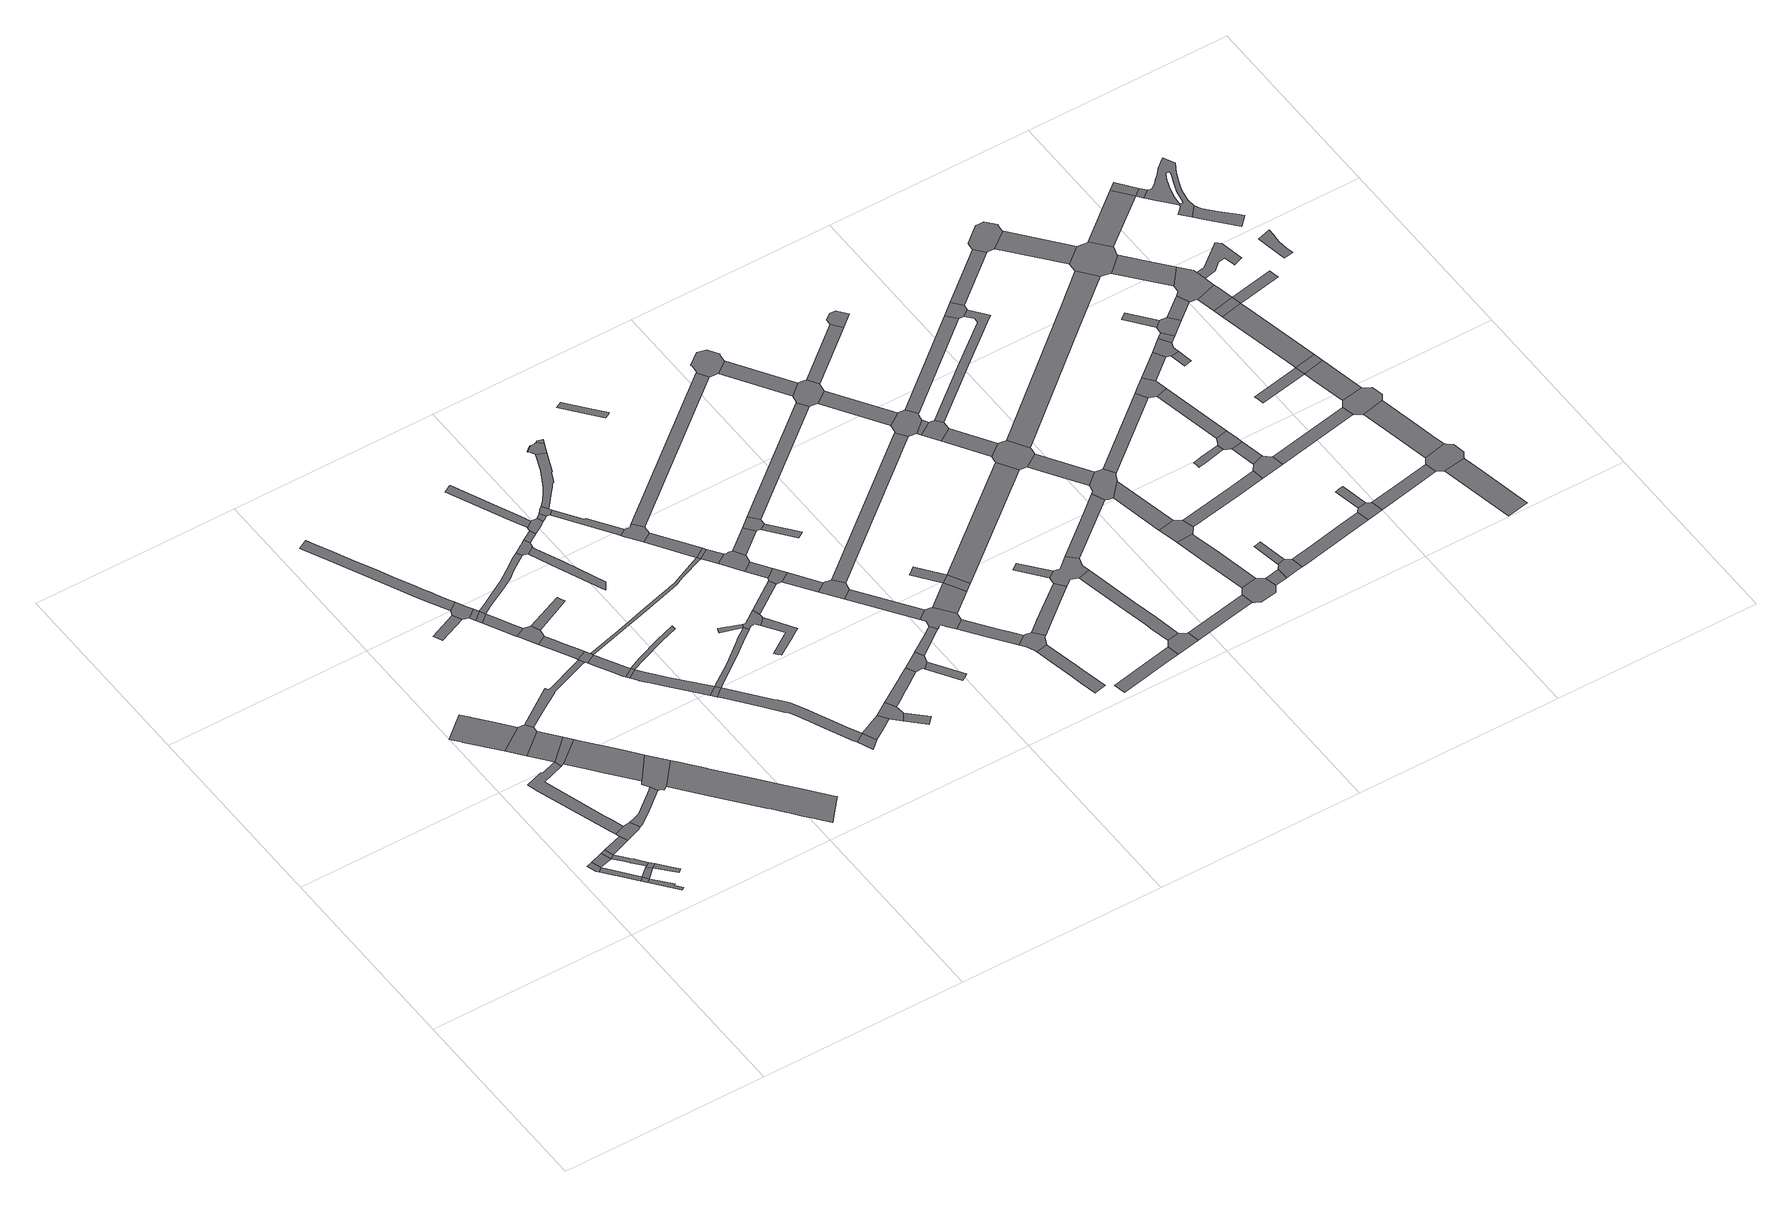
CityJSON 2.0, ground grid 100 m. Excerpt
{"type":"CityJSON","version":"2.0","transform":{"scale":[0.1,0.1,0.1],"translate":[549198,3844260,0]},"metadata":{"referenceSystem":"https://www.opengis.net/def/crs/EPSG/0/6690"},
"CityObjects":{
"road1":{"type":"Road","geometry":[{"type":"MultiSurface","lod":"1","boundaries":[[[0,1,2,3,4]]]}]},
"road2":{"type":"Road","attributes":{"RoadStructureAttribute.sectionType":"1"},"geometry":[{"type":"MultiSurface","lod":"1","boundaries":[[[5,4,3,6,7,8,9]]]}]},
"road3":{"type":"Road","attributes":{"RoadStructureAttribute.sectionType":"1"},"geometry":[{"type":"MultiSurface","lod":"1","boundaries":[[[10,0,4,11]]]}]},
"road4":{"type":"Road","geometry":[{"type":"MultiSurface","lod":"1","boundaries":[[[9,8,12,13]]]}]},
"road5":{"type":"Road","geometry":[{"type":"MultiSurface","lod":"1","boundaries":[[[14,10,11,15]]]}]},
"road6":{"type":"Road","geometry":[{"type":"MultiSurface","lod":"1","boundaries":[[[16,17,18,19,13,12]]]}]},
"road7":{"type":"Road","attributes":{"RoadStructureAttribute.sectionType":"1"},"geometry":[{"type":"MultiSurface","lod":"1","boundaries":[[[20,9,13,21]]]}]},
"road8":{"type":"Road","attributes":{"RoadStructureAttribute.sectionType":"1"},"geometry":[{"type":"MultiSurface","lod":"1","boundaries":[[[22,23,24,25,15,11,26,27,28,29,30,31]]]}]},
"road9":{"type":"Road","attributes":{"RoadStructureAttribute.sectionType":"1"},"geometry":[{"type":"MultiSurface","lod":"1","boundaries":[[[32,33,14,15,34,35]]]}]},
"road10":{"type":"Road","geometry":[{"type":"MultiSurface","lod":"1","boundaries":[[[31,30,20,21,36]]]}]},
"road11":{"type":"Road","geometry":[{"type":"MultiSurface","lod":"1","boundaries":[[[37,38,39,40,41,36,21]]]}]},
"road12":{"type":"Road","attributes":{"RoadStructureAttribute.sectionType":"1"},"geometry":[{"type":"MultiSurface","lod":"1","boundaries":[[[42,43,44,45,46,47,48,49,50,51,52,53,54,55]]]}]},
"road13":{"type":"Road","geometry":[{"type":"MultiSurface","lod":"1","boundaries":[[[56,50,49,32,35,57,58]]]}]},
"road14":{"type":"Road","attributes":{"RoadStructureAttribute.sectionType":"1"},"geometry":[{"type":"MultiSurface","lod":"1","boundaries":[[[59,60,61,62,63,64,65,66,67,68]]]}]},
"road15":{"type":"Road","geometry":[{"type":"MultiSurface","lod":"1","boundaries":[[[69,68,67,70,71,72,73]]]}]},
"road16":{"type":"Road","attributes":{"RoadStructureAttribute.sectionType":"1"},"geometry":[{"type":"MultiSurface","lod":"1","boundaries":[[[74,75,76,77,56,58,78,79,80]]]}]},
"road17":{"type":"Road","attributes":{"RoadStructureAttribute.sectionType":"1"},"geometry":[{"type":"MultiSurface","lod":"1","boundaries":[[[81,71,70,82,42,83]]]}]},
"road18":{"type":"Road","geometry":[{"type":"MultiSurface","lod":"1","boundaries":[[[83,42,55,84,85]]]}]},
"road19":{"type":"Road","attributes":{"RoadStructureAttribute.sectionType":"1"},"geometry":[{"type":"MultiSurface","lod":"1","boundaries":[[[86,87,88,89,85,84,90,91,92,93]]]}]},
"road20":{"type":"Road","geometry":[{"type":"MultiSurface","lod":"1","boundaries":[[[93,92,94,74,80,95,96,97,98]]]}]},
"road21":{"type":"Road","attributes":{"RoadStructureAttribute.sectionType":"1"},"geometry":[{"type":"MultiSurface","lod":"1","boundaries":[[[99,100,101,102,103,104,73,72,105,106,107,108,109,110,111,112,113]]]}]},
"road22":{"type":"Road","geometry":[{"type":"MultiSurface","lod":"1","boundaries":[[[114,115,116,117,118]]]}]},
"road23":{"type":"Road","attributes":{"RoadStructureAttribute.sectionType":"1"},"geometry":[{"type":"MultiSurface","lod":"1","boundaries":[[[119,120,121,122,123,124,125,126,127,128,129,130,131,132,133,134,135,136,137,138,139,140]]]}]},
"road24":{"type":"Road","attributes":{"RoadStructureAttribute.sectionType":"1"},"geometry":[{"type":"MultiSurface","lod":"1","boundaries":[[[141,142,143,144,145,146,147,148,149,150,151,152,153,98,97,154,155,156,157,158,159,160,161,162,163,164,165]]]}]},
"road25":{"type":"Road","geometry":[{"type":"MultiSurface","lod":"1","boundaries":[[[166,140,139,114,118,167,168]]]}]},
"road26":{"type":"Road","attributes":{"RoadStructureAttribute.sectionType":"1"},"geometry":[{"type":"MultiSurface","lod":"1","boundaries":[[[169,168,167,170,171]]]}]},
"road27":{"type":"Road","geometry":[{"type":"MultiSurface","lod":"1","boundaries":[[[171,170,172,173]]]}]},
"road28":{"type":"Road","attributes":{"RoadStructureAttribute.sectionType":"1"},"geometry":[{"type":"MultiSurface","lod":"1","boundaries":[[[174,175,173,172,176,177]]]}]},
"road29":{"type":"Road","geometry":[{"type":"MultiSurface","lod":"1","boundaries":[[[177,176,178,179,180,181,182]]]}]},
"road30":{"type":"Road","attributes":{"RoadStructureAttribute.sectionType":"1"},"geometry":[{"type":"MultiSurface","lod":"1","boundaries":[[[183,184,185,180,179,186,187,188,189]]]}]},
"road31":{"type":"Road","geometry":[{"type":"MultiSurface","lod":"1","boundaries":[[[190,189,188,99,113,191,192,193,194]]]}]},
"road32":{"type":"Road","attributes":{"RoadStructureAttribute.sectionType":"1"},"geometry":[{"type":"MultiSurface","lod":"1","boundaries":[[[195,196,197,198,199,200,201,193,192,202,203,204,205,206]]]}]},
"road33":{"type":"Road","geometry":[{"type":"MultiSurface","lod":"1","boundaries":[[[206,205,207,208]]]}]},
"road34":{"type":"Road","geometry":[{"type":"MultiSurface","lod":"1","boundaries":[[[209,210,211,182,181]]]}]},
"road35":{"type":"Road","attributes":{"RoadStructureAttribute.sectionType":"1"},"geometry":[{"type":"MultiSurface","lod":"1","boundaries":[[[212,213,214,215,216,217,218,219,171,173,220,221,222,223,224,225]]]}]},
"road36":{"type":"Road","attributes":{"RoadStructureAttribute.sectionType":"1"},"geometry":[{"type":"MultiSurface","lod":"1","boundaries":[[[226,227,228,229,230,208,207,231,232,233,234,235,236,237,238]]]}]},
"road37":{"type":"Road","geometry":[{"type":"MultiSurface","lod":"1","boundaries":[[[238,237,239,240]]]}]},
"road38":{"type":"Road","attributes":{"RoadStructureAttribute.sectionType":"1"},"geometry":[{"type":"MultiSurface","lod":"1","boundaries":[[[241,242,243,244,245,246,247,248,206,208]]]}]},
"road39":{"type":"Road","attributes":{"RoadStructureAttribute.sectionType":"1"},"geometry":[{"type":"MultiSurface","lod":"1","boundaries":[[[249,250,251,252,253,254,255,256,257,258,259,240,239,260,261,262,263,264,265,266,267,268,269,270,271]]]}]},
"road40":{"type":"Road","geometry":[{"type":"MultiSurface","lod":"1","boundaries":[[[272,273,274,275,276,212,225,277,278,279,280,281,282]]]}]},
"road41":{"type":"Road","attributes":{"RoadStructureAttribute.sectionType":"1"},"geometry":[{"type":"MultiSurface","lod":"1","boundaries":[[[283,284,285,286,287,288,289,279,278]]]}]},
"road42":{"type":"Road","geometry":[{"type":"MultiSurface","lod":"1","boundaries":[[[271,270,290,291]]]}]},
"road43":{"type":"Road","attributes":{"RoadStructureAttribute.sectionType":"1"},"geometry":[{"type":"MultiSurface","lod":"1","boundaries":[[[292,293,294,295,238,240,296,297,298]]]}]},
"road44":{"type":"Road","attributes":{"RoadStructureAttribute.sectionType":"1"},"geometry":[{"type":"MultiSurface","lod":"1","boundaries":[[[299,300,301,302,303,194,193,304,305,306,307,308]]]}]},
"road45":{"type":"Road","attributes":{"RoadStructureAttribute.sectionType":"1"},"geometry":[{"type":"MultiSurface","lod":"1","boundaries":[[[309,310,272,282,311]]]}]},
"road46":{"type":"Road","attributes":{"RoadStructureAttribute.sectionType":"1"},"geometry":[{"type":"MultiSurface","lod":"1","boundaries":[[[312,313,314,315,316,317,318,319,320,321,322]]]}]},
"road47":{"type":"Road","geometry":[{"type":"MultiSurface","lod":"1","boundaries":[[[323,322,321,324,325,309,311,326,327,328]]]}]},
"road48":{"type":"Road","attributes":{"RoadStructureAttribute.sectionType":"1"},"geometry":[{"type":"MultiSurface","lod":"1","boundaries":[[[329,271,291,330,331,332,333]]]}]},
"road49":{"type":"Road","attributes":{"RoadStructureAttribute.sectionType":"1"},"geometry":[{"type":"MultiSurface","lod":"1","boundaries":[[[334,328,327,335]]]}]},
"road50":{"type":"Road","geometry":[{"type":"MultiSurface","lod":"1","boundaries":[[[336,337,338,292,339]]]}]},
"road51":{"type":"Road","geometry":[{"type":"MultiSurface","lod":"1","boundaries":[[[340,341,334,335,342,343,344,345,346]]]}]},
"road52":{"type":"Road","geometry":[{"type":"MultiSurface","lod":"1","boundaries":[[[347,329,333,348,349,350,351]]]}]},
"road53":{"type":"Road","geometry":[{"type":"MultiSurface","lod":"1","boundaries":[[[352,353,354,355,356,339,292,298,357,358,359,360,361,362]]]}]},
"road54":{"type":"Road","geometry":[{"type":"MultiSurface","lod":"1","boundaries":[[[363,364,365,349,348]]]}]},
"road55":{"type":"Road","attributes":{"RoadStructureAttribute.sectionType":"1"},"geometry":[{"type":"MultiSurface","lod":"1","boundaries":[[[366,367,368,345,344,369,370,371]]]}]},
"road56":{"type":"Road","attributes":{"RoadStructureAttribute.sectionType":"1"},"geometry":[{"type":"MultiSurface","lod":"1","boundaries":[[[372,373,374,375,376,377,378,379,380,381,361,360]]]}]},
"road57":{"type":"Road","attributes":{"RoadStructureAttribute.sectionType":"1"},"geometry":[{"type":"MultiSurface","lod":"1","boundaries":[[[382,383,384,385,386,387,388,340,346,389,390,391,392,393,394,395,396]]]}]},
"road58":{"type":"Road","geometry":[{"type":"MultiSurface","lod":"1","boundaries":[[[397,398,399,371,370,400,401,402,403,404,405,406]]]}]},
"road59":{"type":"Road","attributes":{"RoadStructureAttribute.sectionType":"1"},"geometry":[{"type":"MultiSurface","lod":"1","boundaries":[[[407,408,409,347,351,410,411,412,413,414]]]}]},
"road60":{"type":"Road","attributes":{"RoadStructureAttribute.sectionType":"1"},"geometry":[{"type":"MultiSurface","lod":"1","boundaries":[[[403,402,415,416,299,417]]]}]},
"road61":{"type":"Road","attributes":{"RoadStructureAttribute.sectionType":"1"},"geometry":[{"type":"MultiSurface","lod":"1","boundaries":[[[418,352,362,419,420,421]]]}]},
"road62":{"type":"Road","geometry":[{"type":"MultiSurface","lod":"1","boundaries":[[[422,423,424]]]}]},
"road63":{"type":"Road","geometry":[{"type":"MultiSurface","lod":"1","boundaries":[[[417,299,308,425,426]]]}]},
"road64":{"type":"Road","attributes":{"RoadStructureAttribute.sectionType":"1"},"geometry":[{"type":"MultiSurface","lod":"1","boundaries":[[[426,425,427,428,429]]]}]},
"road65":{"type":"Road","attributes":{"RoadStructureAttribute.sectionType":"1"},"geometry":[{"type":"MultiSurface","lod":"1","boundaries":[[[430,422,431]]]}]},
"road66":{"type":"Road","geometry":[{"type":"MultiSurface","lod":"1","boundaries":[[[432,433,434,435,436,437,431,422,424,438,382,396,439,440]]]}]},
"road67":{"type":"Road","geometry":[{"type":"MultiSurface","lod":"1","boundaries":[[[441,442,429,428,443,444,445,446,447,448]]]}]},
"road68":{"type":"Road","attributes":{"RoadStructureAttribute.sectionType":"1"},"geometry":[{"type":"MultiSurface","lod":"1","boundaries":[[[449,432,440,450]]]}]},
"road69":{"type":"Road","attributes":{"RoadStructureAttribute.sectionType":"1"},"geometry":[{"type":"MultiSurface","lod":"1","boundaries":[[[444,443,451,452]]]}]},
"road70":{"type":"Road","geometry":[{"type":"MultiSurface","lod":"1","boundaries":[[[453,454,407,414,455,456,457,458]]]}]},
"road71":{"type":"Road","geometry":[{"type":"MultiSurface","lod":"1","boundaries":[[[452,451,459,460,418,421,461,462,463]]]}]},
"road72":{"type":"Road","geometry":[{"type":"MultiSurface","lod":"1","boundaries":[[[464,465,466,457,456]]]}]},
"road73":{"type":"Road","attributes":{"RoadStructureAttribute.sectionType":"1"},"geometry":[{"type":"MultiSurface","lod":"1","boundaries":[[[463,462,467,468]]]}]},
"road74":{"type":"Road","attributes":{"RoadStructureAttribute.sectionType":"1"},"geometry":[{"type":"MultiSurface","lod":"1","boundaries":[[[469,448,447,470]]]}]},
"road75":{"type":"Road","geometry":[{"type":"MultiSurface","lod":"1","boundaries":[[[471,472,468,467,473,474,475,476,477,478]]]}]},
"road76":{"type":"Road","attributes":{"RoadStructureAttribute.sectionType":"1"},"geometry":[{"type":"MultiSurface","lod":"1","boundaries":[[[479,480,481,482,453,458,483,484,485,486]]]}]},
"road77":{"type":"Road","attributes":{"RoadStructureAttribute.sectionType":"1"},"geometry":[{"type":"MultiSurface","lod":"1","boundaries":[[[474,473,487,488]]]}]},
"road78":{"type":"Road","geometry":[{"type":"MultiSurface","lod":"1","boundaries":[[[489,469,470,490,491,492,493,494,495,496]]]}]},
"road79":{"type":"Road","geometry":[{"type":"MultiSurface","lod":"1","boundaries":[[[497,498,499,500,493,492]]]}]},
"road80":{"type":"Road","geometry":[{"type":"MultiSurface","lod":"1","boundaries":[[[501,502,503,504,505,506,507,508]]]}]},
"road81":{"type":"Road","geometry":[{"type":"MultiSurface","lod":"1","boundaries":[[[509,510,488,487,511,512,513,514,479,486,515,516,517,518,519,520,521,522,523]]]}]},
"road82":{"type":"Road","attributes":{"RoadStructureAttribute.sectionType":"1"},"geometry":[{"type":"MultiSurface","lod":"1","boundaries":[[[524,397,406,525]]]}]},
"road83":{"type":"Road","attributes":{"RoadStructureAttribute.sectionType":"1"},"geometry":[{"type":"MultiSurface","lod":"1","boundaries":[[[526,527,519,518,528,529,530,531]]]}]},
"road84":{"type":"Road","attributes":{"RoadStructureAttribute.sectionType":"1"},"geometry":[{"type":"MultiSurface","lod":"1","boundaries":[[[532,523,522,533]]]}]},
"road85":{"type":"Road","attributes":{"RoadStructureAttribute.sectionType":"1"},"geometry":[{"type":"MultiSurface","lod":"1","boundaries":[[[534,535,536,537,538,539,540,541,542]]]}]},
"road86":{"type":"Road","geometry":[{"type":"MultiSurface","lod":"1","boundaries":[[[543,544,531,530,545,546,537,536,547,548,549]]]}]},
"road87":{"type":"Road","geometry":[{"type":"MultiSurface","lod":"1","boundaries":[[[550,551,532,552]]]}]},
"road88":{"type":"Road","geometry":[{"type":"MultiSurface","lod":"1","boundaries":[[[552,532,533,553]]]}]},
"road89":{"type":"Road","attributes":{"RoadStructureAttribute.sectionType":"1"},"geometry":[{"type":"MultiSurface","lod":"1","boundaries":[[[554,489,496,555]]]}]},
"road90":{"type":"Road","attributes":{"RoadStructureAttribute.sectionType":"1"},"geometry":[{"type":"MultiSurface","lod":"1","boundaries":[[[556,478,477,557]]]}]},
"road91":{"type":"Road","attributes":{"RoadStructureAttribute.sectionType":"1"},"geometry":[{"type":"MultiSurface","lod":"1","boundaries":[[[558,559,560,561,562,563]]]}]},
"road92":{"type":"Road","attributes":{"RoadStructureAttribute.sectionType":"1"},"geometry":[{"type":"MultiSurface","lod":"1","boundaries":[[[564,565,566,549,548,567,568]]]}]},
"road93":{"type":"Road","geometry":[{"type":"MultiSurface","lod":"1","boundaries":[[[569,570,571,572,573]]]}]},
"road94":{"type":"Road","geometry":[{"type":"MultiSurface","lod":"1","boundaries":[[[574,575,576,577,578,524,525,579,580,581,582,583,584,585]]]}]},
"road95":{"type":"Road","geometry":[{"type":"MultiSurface","lod":"1","boundaries":[[[586,587,588,589,558,563,590,591]]]}]},
"road96":{"type":"Road","attributes":{"RoadStructureAttribute.sectionType":"1"},"geometry":[{"type":"MultiSurface","lod":"1","boundaries":[[[592,552,553,593,594]]]}]},
"road97":{"type":"Road","geometry":[{"type":"MultiSurface","lod":"1","boundaries":[[[595,596,597,573,572,564,568,598,599,600,601,602]]]}]},
"road98":{"type":"Road","attributes":{"RoadStructureAttribute.sectionType":"1"},"geometry":[{"type":"MultiSurface","lod":"1","boundaries":[[[603,604,605,600,599,606,607,608,609,589,588]]]}]},
"road99":{"type":"Road","attributes":{"RoadStructureAttribute.sectionType":"1"},"geometry":[{"type":"MultiSurface","lod":"1","boundaries":[[[610,581,580,611,612,613]]]}]},
"road100":{"type":"Road","geometry":[{"type":"MultiSurface","lod":"1","boundaries":[[[614,613,612,615,554,555,616,617,618,619,620,621,622]]]}]},
"road101":{"type":"Road","attributes":{"RoadStructureAttribute.sectionType":"1"},"geometry":[{"type":"MultiSurface","lod":"1","boundaries":[[[618,617,623,624]]]}]},
"road102":{"type":"Road","attributes":{"RoadStructureAttribute.sectionType":"1"},"geometry":[{"type":"MultiSurface","lod":"1","boundaries":[[[625,591,590,626,627,628]]]}]},
"road103":{"type":"Road","geometry":[{"type":"MultiSurface","lod":"1","boundaries":[[[629,630,624,623,631,632,633,556,557,634,635,636,637,638,639,640]]]}]},
"road104":{"type":"Road","attributes":{"RoadStructureAttribute.sectionType":"1"},"geometry":[{"type":"MultiSurface","lod":"1","boundaries":[[[641,642,595,602,643]]]}]},
"road105":{"type":"Road","attributes":{"RoadStructureAttribute.sectionType":"1"},"geometry":[{"type":"MultiSurface","lod":"1","boundaries":[[[636,635,644,645]]]}]},
"road106":{"type":"Road","geometry":[{"type":"MultiSurface","lod":"1","boundaries":[[[645,644,646,647,648,649]]]}]},
"road107":{"type":"Road","attributes":{"RoadStructureAttribute.sectionType":"1"},"geometry":[{"type":"MultiSurface","lod":"1","boundaries":[[[647,646,650,651]]]}]},
"road108":{"type":"Road","attributes":{"RoadStructureAttribute.sectionType":"1"},"geometry":[{"type":"MultiSurface","lod":"1","boundaries":[[[652,622,621,653]]]}]},
"road109":{"type":"Road","geometry":[{"type":"MultiSurface","lod":"1","boundaries":[[[654,655,651,650,656,657,592,594,658,659,660,661,662,663,664,665]]]}]},
"road110":{"type":"Road","geometry":[{"type":"MultiSurface","lod":"1","boundaries":[[[666,667,668,625,628,669,670,671,672,673]]]}]},
"road111":{"type":"Road","attributes":{"RoadStructureAttribute.sectionType":"1"},"geometry":[{"type":"MultiSurface","lod":"1","boundaries":[[[661,660,674,675,676]]]}]},
"road112":{"type":"Road","attributes":{"RoadStructureAttribute.sectionType":"1"},"geometry":[{"type":"MultiSurface","lod":"1","boundaries":[[[677,678,679,680,681,667,666]]]}]},
"road113":{"type":"Road","geometry":[{"type":"MultiSurface","lod":"1","boundaries":[[[682,683,680,679,684,685,686]]]}]},
"road114":{"type":"Road","attributes":{"RoadStructureAttribute.sectionType":"1"},"geometry":[{"type":"MultiSurface","lod":"1","boundaries":[[[687,688,683,682]]]}]},
"road115":{"type":"Road","geometry":[{"type":"MultiSurface","lod":"1","boundaries":[[[689,676,675,690,691,641,643,692,693,688,687,694,695,696,697]]]}]},
"road116":{"type":"Road","attributes":{"RoadStructureAttribute.sectionType":"1"},"geometry":[{"type":"MultiSurface","lod":"1","boundaries":[[[698,673,672,699]]]}]},
"road117":{"type":"Road","geometry":[{"type":"MultiSurface","lod":"1","boundaries":[[[700,701,652,653,702,703]]]}]},
"road118":{"type":"Road","attributes":{"RoadStructureAttribute.sectionType":"1"},"geometry":[{"type":"MultiSurface","lod":"1","boundaries":[[[704,640,639,705]]]}]},
"road119":{"type":"Road","geometry":[{"type":"MultiSurface","lod":"1","boundaries":[[[706,707,708,709,698,699,710,711,712]]]}]},
"road120":{"type":"Road","geometry":[{"type":"MultiSurface","lod":"1","boundaries":[[[713,714,715,708,707]]]}]},
"road121":{"type":"Road","attributes":{"RoadStructureAttribute.sectionType":"1"},"geometry":[{"type":"MultiSurface","lod":"1","boundaries":[[[716,717,718,719,720,721,722,723,724,725,649,648]]]}]},
"road122":{"type":"Road","attributes":{"RoadStructureAttribute.sectionType":"1"},"geometry":[{"type":"MultiSurface","lod":"1","boundaries":[[[726,727,686,685,728,729]]]}]},
"road123":{"type":"Road","attributes":{"RoadStructureAttribute.sectionType":"1"},"geometry":[{"type":"MultiSurface","lod":"1","boundaries":[[[730,697,696,731,732]]]}]},
"road124":{"type":"Road","attributes":{"RoadStructureAttribute.sectionType":"1"},"geometry":[{"type":"MultiSurface","lod":"1","boundaries":[[[733,734,735,736,712,711,737,738,739]]]}]},
"road125":{"type":"Road","geometry":[{"type":"MultiSurface","lod":"1","boundaries":[[[740,704,705,741,721,720,742]]]}]},
"road126":{"type":"Road","geometry":[{"type":"MultiSurface","lod":"1","boundaries":[[[743,744,745,746,747,748,749,750]]]}]},
"road127":{"type":"Road","attributes":{"RoadStructureAttribute.sectionType":"1"},"geometry":[{"type":"MultiSurface","lod":"1","boundaries":[[[751,752,665,664,753,754]]]}]},
"road128":{"type":"Road","geometry":[{"type":"MultiSurface","lod":"1","boundaries":[[[755,756,757,758,759,760,726,729,761,762]]]}]},
"road129":{"type":"Road","attributes":{"RoadStructureAttribute.sectionType":"1"},"geometry":[{"type":"MultiSurface","lod":"1","boundaries":[[[763,764,758,757]]]}]},
"road130":{"type":"Road","geometry":[{"type":"MultiSurface","lod":"1","boundaries":[[[765,766,767,768,769,770,743,750,771,772,764,763]]]}]},
"road131":{"type":"Road","geometry":[{"type":"MultiSurface","lod":"1","boundaries":[[[773,774,730,732,775,776,777,778,779]]]}]},
"road132":{"type":"Road","attributes":{"RoadStructureAttribute.sectionType":"1"},"geometry":[{"type":"MultiSurface","lod":"1","boundaries":[[[778,777,768,767,766]]]}]},
"road133":{"type":"Road","attributes":{"RoadStructureAttribute.sectionType":"1"},"geometry":[{"type":"MultiSurface","lod":"1","boundaries":[[[780,781,740,742,782]]]}]},
"road134":{"type":"Road","geometry":[{"type":"MultiSurface","lod":"1","boundaries":[[[783,784,733,739,785,786]]]}]},
"road135":{"type":"Road","geometry":[{"type":"MultiSurface","lod":"1","boundaries":[[[787,788,789,784,783]]]}]},
"road136":{"type":"Road","attributes":{"RoadStructureAttribute.sectionType":"1"},"geometry":[{"type":"MultiSurface","lod":"1","boundaries":[[[790,773,779,791]]]}]},
"road137":{"type":"Road","geometry":[{"type":"MultiSurface","lod":"1","boundaries":[[[792,790,791,793,794,795,796]]]}]},
"road138":{"type":"Road","geometry":[{"type":"MultiSurface","lod":"1","boundaries":[[[797,798,794,793]]]}]},
"road139":{"type":"Road","attributes":{"RoadStructureAttribute.sectionType":"1"},"geometry":[{"type":"MultiSurface","lod":"1","boundaries":[[[799,762,761,800]]]}]},
"road140":{"type":"Road","attributes":{"RoadStructureAttribute.sectionType":"1"},"geometry":[{"type":"MultiSurface","lod":"1","boundaries":[[[801,802,786,785,803,804]]]}]},
"road141":{"type":"Road","geometry":[{"type":"MultiSurface","lod":"1","boundaries":[[[805,806,807,808,809,810,811,780,782,812,813,814,815,816,817,818,819]]]}]},
"road142":{"type":"Road","attributes":{"RoadStructureAttribute.sectionType":"1"},"geometry":[{"type":"MultiSurface","lod":"1","boundaries":[[[820,792,796,821]]]}]},
"road143":{"type":"Road","geometry":[{"type":"MultiSurface","lod":"1","boundaries":[[[822,823,824,825]]]}]},
"road144":{"type":"Road","attributes":{"RoadStructureAttribute.sectionType":"1"},"geometry":[{"type":"MultiSurface","lod":"1","boundaries":[[[815,814,826,827,828]]]}]},
"road145":{"type":"Road","geometry":[{"type":"MultiSurface","lod":"1","boundaries":[[[825,824,820,821,829,830]]]}]},
"road146":{"type":"Road","attributes":{"RoadStructureAttribute.sectionType":"1"},"geometry":[{"type":"MultiSurface","lod":"1","boundaries":[[[831,832,833,834,835]]]}]},
"road147":{"type":"Road","attributes":{"RoadStructureAttribute.sectionType":"1"},"geometry":[{"type":"MultiSurface","lod":"1","boundaries":[[[836,830,829,837]]]}]},
"road148":{"type":"Road","geometry":[{"type":"MultiSurface","lod":"1","boundaries":[[[838,839,840,828,827,841,751,754,842,843,844,845,846,847,848,849]]]}]},
"road149":{"type":"Road","attributes":{"RoadStructureAttribute.sectionType":"1"},"geometry":[{"type":"MultiSurface","lod":"1","boundaries":[[[850,851,852,853,854,855]]]}]},
"road150":{"type":"Road","geometry":[{"type":"MultiSurface","lod":"1","boundaries":[[[856,857,858,859,860,801,804,861,862,853,852,863,864,865]]]}]},
"road151":{"type":"Road","attributes":{"RoadStructureAttribute.sectionType":"1"},"geometry":[{"type":"MultiSurface","lod":"1","boundaries":[[[866,867,868,869,870,858,857]]]}]},
"road152":{"type":"Road","geometry":[{"type":"MultiSurface","lod":"1","boundaries":[[[871,872,873,874,875,876,799,800,877,878,869,868,879,880,881,882]]]}]},
"road153":{"type":"Road","attributes":{"RoadStructureAttribute.sectionType":"1"},"geometry":[{"type":"MultiSurface","lod":"1","boundaries":[[[883,845,844,884,885]]]}]},
"road154":{"type":"Road","attributes":{"RoadStructureAttribute.sectionType":"1"},"geometry":[{"type":"MultiSurface","lod":"1","boundaries":[[[886,835,887,874,873]]]}]},
"road155":{"type":"Road","geometry":[{"type":"MultiSurface","lod":"1","boundaries":[[[888,831,835,886]]]}]},
"road156":{"type":"Road","attributes":{"RoadStructureAttribute.sectionType":"1"},"geometry":[{"type":"MultiSurface","lod":"1","boundaries":[[[889,890,891,892,831,888]]]}]},
"road157":{"type":"Road","geometry":[{"type":"MultiSurface","lod":"1","boundaries":[[[893,894,891,890]]]}]},
"road158":{"type":"Road","geometry":[{"type":"MultiSurface","lod":"1","boundaries":[[[895,885,884,896,897,836,837,898,899,900,901,902,903,904]]]}]},
"road159":{"type":"Road","attributes":{"RoadStructureAttribute.sectionType":"1"},"geometry":[{"type":"MultiSurface","lod":"1","boundaries":[[[905,901,900,894,893]]]}]},
"road160":{"type":"Road","attributes":{"RoadStructureAttribute.sectionType":"1"},"geometry":[{"type":"MultiSurface","lod":"1","boundaries":[[[906,849,848,907]]]}]},
"road161":{"type":"Road","attributes":{"RoadStructureAttribute.sectionType":"1"},"geometry":[{"type":"MultiSurface","lod":"1","boundaries":[[[908,909,910,893,890]]]}]},
"road162":{"type":"Road","attributes":{"RoadStructureAttribute.sectionType":"1"},"geometry":[{"type":"MultiSurface","lod":"1","boundaries":[[[911,912,913,914,915,916,917,918,919,920,921,922,904,903]]]}]},
"road163":{"type":"Road","geometry":[{"type":"MultiSurface","lod":"1","boundaries":[[[923,906,907,924]]]}]},
"road164":{"type":"Road","attributes":{"RoadStructureAttribute.sectionType":"1"},"geometry":[{"type":"MultiSurface","lod":"1","boundaries":[[[924,907,925,926]]]}]},
"road165":{"type":"Road","geometry":[{"type":"MultiSurface","lod":"1","boundaries":[[[927,928,929,930,931,932,933,934,935,926,925,936,937,938,939,940,941,942,943,944,945,946,947,948],[949,950,951,952,953,954,955,956,957,958,959,960,961,962,963,964,965,966,967]]]}]},
"road166":{"type":"Road","attributes":{"RoadStructureAttribute.sectionType":"1"},"geometry":[{"type":"MultiSurface","lod":"1","boundaries":[[[968,969,970,942,941,971,972,973]]]}]},
"road167":{"type":"Road","attributes":{"RoadStructureAttribute.sectionType":"1"},"geometry":[{"type":"MultiSurface","lod":"1","boundaries":[[[974,975,976,977,978,979,980,981,982]]]}]}
},
"vertices":[
[97,446,0],[68,436,0],[84,391,0],[92,381,0],[113,399,0],
[166,334,0],[137,327,0],[138,325,0],[208,241,0],[227,257,0],
[161,467,0],[178,417,0],
[227,217,0],[245,232,0],
[184,475,0],[198,432,0],
[324,101,0],[338,110,0],[311,141,0],[319,147,0],
[270,294,0],[292,275,0],
[260,358,0],[257,362,0],[251,368,0],[219,407,0],[210,379,0],[229,357,0],[232,353,0],[234,351,0],[277,300,0],[295,315,0],
[280,508,0],[247,497,0],[231,444,0],[295,469,0],
[314,293,0],
[370,192,0],[378,199,0],[386,207,0],[366,231,0],[332,271,0],
[295,1021,0],[220,994,0],[210,999,0],[126,971,0],[143,916,0],[252,592,0],[265,553,0],[273,528,0],[324,546,0],[307,605,0],[298,629,0],[293,644,0],[195,947,0],[303,985,0],
[359,551,0],[365,496,0],[383,505,0],
[196,1375,0],[156,1423,0],[154,1426,0],[144,1438,0],[115,1474,0],[1,1377,0],[37,1334,0],[39,1331,0],[156,1190,0],[279,1275,0],
[311,1271,0],[217,1116,0],[332,1211,0],[334,1239,0],[312,1272,0],
[546,678,0],[533,665,0],[419,574,0],[392,561,0],[395,511,0],[452,552,0],[563,643,0],
[333,1210,0],[231,1099,0],[403,1124,0],
[319,991,0],[434,1086,0],
[589,899,0],[577,913,0],[519,984,0],[457,1058,0],[396,898,0],[425,862,0],[537,725,0],[631,848,0],
[525,710,0],[576,641,0],[586,631,0],[605,642,0],[703,760,0],
[711,1463,0],[660,1443,0],[536,1395,0],[509,1386,0],[501,1402,0],[498,1400,0],[350,1250,0],[408,1287,0],[457,1319,0],[520,1359,0],[520,1361,0],[570,1380,0],[634,1405,0],[709,1433,0],[723,1438,0],
[414,1974,0],[280,1916,0],[290,1895,0],[300,1874,0],[436,1933,0],
[453,2059,0],[422,2121,0],[415,2135,0],[395,2175,0],[381,2203,0],[340,2285,0],[296,2376,0],[242,2485,0],[206,2560,0],[164,2646,0],[148,2681,0],[100,2657,0],[106,2645,0],[106,2644,0],[160,2533,0],[241,2369,0],[294,2258,0],[345,2151,0],[373,2098,0],[423,2004,0],[424,2002,0],[466,2035,0],
[1158,208,0],[1120,253,0],[1118,256,0],[1113,262,0],[1078,305,0],[1017,379,0],[961,448,0],[938,477,0],[817,620,0],[814,624,0],[802,640,0],[762,688,0],[719,741,0],[619,625,0],[625,619,0],[731,489,0],[888,299,0],[899,286,0],[940,237,0],[949,226,0],[987,178,0],[1018,140,0],[1042,112,0],[1067,80,0],[1168,196,0],
[495,1981,0],[466,1922,0],[509,1957,0],
[520,1936,0],[480,1896,0],[522,1932,0],
[494,1868,0],[536,1905,0],
[598,1785,0],[565,1848,0],[572,1722,0],[619,1747,0],
[579,1709,0],[620,1634,0],[667,1659,0],[673,1696,0],[655,1739,0],
[732,1539,0],[709,1582,0],[690,1617,0],[648,1582,0],[702,1482,0],[708,1468,0],[759,1489,0],
[772,1466,0],[725,1438,0],[731,1427,0],[778,1453,0],[773,1466,0],
[864,1302,0],[859,1309,0],[839,1342,0],[820,1375,0],[797,1417,0],[784,1441,0],[784,1443,0],[748,1395,0],[793,1315,0],[812,1280,0],[819,1270,0],[865,1302,0],
[829,1257,0],[874,1286,0],
[855,1781,0],[847,1799,0],[839,1818,0],
[840,2130,0],[807,2111,0],[790,2097,0],[746,2066,0],[718,2045,0],[695,2031,0],[618,1985,0],[576,1962,0],[579,1930,0],[661,1976,0],[735,2018,0],[769,2046,0],[798,2068,0],[853,2104,0],
[959,1179,0],[930,1214,0],[904,1246,0],[882,1274,0],[880,1277,0],[848,1229,0],[856,1219,0],[869,1203,0],[886,1183,0],[911,1153,0],[931,1130,0],[1054,984,0],[1099,1019,0],
[1074,960,0],[1116,997,0],
[929,1309,0],[1064,1363,0],[1148,1391,0],[1147,1401,0],[1146,1411,0],[1144,1410,0],[1049,1378,0],[929,1331,0],
[1427,515,0],[1399,575,0],[1375,626,0],[1340,702,0],[1312,756,0],[1305,768,0],[1287,790,0],[1274,804,0],[1273,806,0],[1260,817,0],[1120,992,0],[1091,941,0],[1200,805,0],[1261,728,0],[1272,714,0],[1284,692,0],[1316,625,0],[1330,596,0],[1365,521,0],[1381,485,0],[1407,430,0],[1414,415,0],[1460,446,0],
[909,2175,0],[893,2164,0],[884,2159,0],[877,2154,0],[870,2150,0],[860,2102,0],[879,2098,0],[916,2124,0],[917,2126,0],[919,2136,0],[921,2147,0],
[922,1994,0],[1028,1753,0],[1032,1742,0],[1046,1761,0],[1059,1780,0],[978,1974,0],[921,2106,0],
[1448,342,0],[1490,380,0],
[1392,1239,0],[1330,1194,0],[1326,1190,0],[1212,1096,0],[1268,1110,0],[1343,1168,0],[1404,1216,0],
[1456,1688,0],[1296,1617,0],[1104,1561,0],[1009,1532,0],[927,1509,0],[927,1496,0],[1109,1546,0],[1296,1600,0],[1338,1623,0],[1464,1673,0],
[959,2205,0],[921,2182,0],[970,2177,0],
[986,2271,0],[983,2277,0],[918,2419,0],[830,2613,0],[829,2615,0],[810,2604,0],[791,2592,0],[919,2316,0],[947,2259,0],[963,2229,0],[995,2252,0],
[1017,2250,0],[962,2228,0],[960,2212,0],[1003,2197,0],[1038,2221,0],[1025,2249,0],
[1572,499,0],[1530,406,0],[1539,412,0],[1598,451,0],[1602,454,0],
[1047,2267,0],[1067,2241,0],
[1297,1293,0],[1292,1280,0],[1288,1267,0],[1396,1257,0],
[1078,2298,0],[1063,2285,0],[1071,2240,0],[1074,2239,0],[1082,2237,0],[1104,2258,0],[1097,2268,0],
[1641,545,0],[1645,411,0],[1671,450,0],[1666,483,0],[1664,495,0],
[1479,1300,0],[1441,1273,0],[1439,1272,0],[1434,1269,0],[1411,1252,0],[1420,1229,0],[1424,1226,0],[1443,1230,0],[1457,1209,0],[1490,1242,0],[1490,1264,0],
[1723,334,0],[1740,351,0],[1756,367,0],
[1286,2006,0],[1196,2138,0],[1188,2133,0],[1254,1984,0],[1262,1973,0],[1294,1995,0],
[1521,1115,0],[1511,1108,0],[1413,1042,0],[1412,1041,0],[1423,1028,0],[1435,1014,0],[1532,1077,0],[1541,1084,0],[1560,1096,0],[1578,1108,0],
[1229,2567,0],[1228,2564,0],[1195,2476,0],[1158,2406,0],[1147,2388,0],[1131,2363,0],[1103,2323,0],[1159,2343,0],[1178,2366,0],[1180,2368,0],[1187,2377,0],[1202,2389,0],[1226,2443,0],[1229,2442,0],[1272,2547,0],
[1336,2004,0],[1321,1991,0],[1306,1993,0],[1272,1957,0],[1288,1935,0],[1320,1887,0],[1369,1920,0],[1371,1936,0],[1371,1943,0],[1373,1958,0],
[1826,665,0],[1773,630,0],[1772,630,0],[1681,506,0],[1719,532,0],[1743,548,0],[1756,558,0],[1846,621,0],
[1449,1697,0],[1454,1691,0],[1505,1721,0],
[1629,1407,0],[1494,1267,0],[1500,1271,0],[1646,1375,0],
[1219,2606,0],[1208,2599,0],[1209,2597,0],
[1466,1674,0],[1515,1707,0],
[1468,1670,0],[1511,1608,0],[1560,1642,0],
[1235,2621,0],[1240,2620,0],
[1269,2623,0],[1261,2620,0],[1260,2620,0],[1254,2619,0],[1248,2619,0],[1242,2619,0],[1217,2586,0],[1293,2597,0],[1293,2599,0],
[1587,1639,0],[1573,1640,0],[1578,1510,0],[1626,1543,0],[1629,1559,0],[1630,1571,0],[1633,1586,0],[1602,1637,0],
[1276,2629,0],[1303,2620,0],
[1636,1425,0],[1685,1459,0],
[1909,720,0],[1893,709,0],[1881,624,0],[1887,614,0],[1918,644,0],[1928,679,0],
[1633,1411,0],[1633,1410,0],[1649,1374,0],[1672,1371,0],[1721,1405,0],
[1982,470,0],[2001,481,0],[2019,493,0],
[1767,1238,0],[1813,1271,0],
[1712,1727,0],[1749,1681,0],
[1839,1267,0],[1829,1269,0],[1835,1143,0],[1884,1178,0],[1886,1191,0],[1889,1204,0],[1892,1219,0],[1853,1264,0],
[2042,811,0],[2032,803,0],[2003,784,0],[1993,777,0],[2016,745,0],[2053,772,0],[2055,773,0],[2065,780,0],
[2031,868,0],[2080,902,0],
[1764,1770,0],[1764,1680,0],[1765,1680,0],[1769,1676,0],[1800,1695,0],[1800,1697,0],[1800,1699,0],[1802,1724,0],
[1874,1546,0],[1890,1556,0],[1906,1566,0],[1905,1568,0],
[1526,2659,0],[1591,2580,0],[1606,2589,0],[1621,2598,0],[1620,2600,0],[1570,2660,0],[1486,2762,0],[1455,2746,0],
[2104,899,0],[2094,900,0],[2040,855,0],[2046,847,0],[2049,843,0],[2047,833,0],[2085,795,0],[2099,776,0],[2101,774,0],[2129,736,0],[2176,772,0],[2178,786,0],[2181,804,0],[2182,810,0],[2117,897,0],
[2054,2589,0],[2086,2540,0],
[2308,597,0],[2278,635,0],[2205,634,0],[2264,555,0],[2294,514,0],[2343,549,0],
[2233,991,0],[2286,894,0],
[2437,243,0],[2428,283,0],[2393,449,0],[2335,436,0],[2352,355,0],[2377,231,0],[2387,185,0],[2404,102,0],[2464,115,0],
[2368,546,0],[2357,548,0],[2316,485,0],[2332,449,0],[2408,489,0],[2419,498,0],[2381,544,0],
[2180,1138,0],[2141,1107,0],[2272,1022,0],
[2325,926,0],
[2305,2211,0],[2340,2164,0],
[2552,1836,0],[2585,1787,0],
[2809,155,0],[2622,118,0],[2498,93,0],[2509,35,0],[2766,86,0],[2820,96,0],
[2617,733,0],[2495,637,0],[2437,590,0],[2591,638,0],[2653,688,0],
[2550,918,0],[2534,905,0],[2518,892,0],[2619,768,0],[2654,794,0],
[2156,2681,0],[2122,2688,0],[2059,2639,0],[2063,2634,0],[2059,2593,0],[2095,2539,0],[2128,2536,0],[2192,2582,0],[2190,2585,0],[2194,2625,0],[2198,2629,0],[2165,2679,0],
[2909,186,0],[2900,192,0],[2889,199,0],[2830,187,0],[2934,118,0],[2923,177,0],
[2807,1458,0],[2386,975,0],[2865,1366,0],
[2744,836,0],[2691,793,0],[2685,787,0],[2686,713,0],[2722,700,0],[2782,718,0],[2775,754,0],[2785,794,0],
[2862,331,0],[2836,456,0],[2798,640,0],[2735,640,0],[2772,466,0],[2803,318,0],[2809,287,0],
[2370,2313,0],[2309,2260,0],[2315,2252,0],[2375,2305,0],
[2408,2300,0],[2308,2213,0],[2344,2163,0],[2378,2159,0],[2442,2205,0],[2440,2208,0],[2446,2246,0],[2450,2250,0],[2416,2299,0],
[2561,1881,0],[2625,1926,0],
[3236,238,0],[3074,146,0],[3093,149,0],[3247,178,0],
[2656,1924,0],[2627,1926,0],[2561,1880,0],[2562,1878,0],[2557,1840,0],[2593,1786,0],[2625,1782,0],[2687,1835,0],[2689,1850,0],[2693,1872,0],[2697,1875,0],[2663,1924,0],
[3039,1079,0],[2949,1005,0],[3065,1020,0],
[2637,1764,0],[2704,1809,0],
[2687,1689,0],[2754,1733,0],[2756,1774,0],[2731,1805,0],
[2814,1496,0],[2877,1546,0],
[2679,2516,0],[2717,2470,0],
[2906,1541,0],[2904,1542,0],[2809,1468,0],[2808,1464,0],[2876,1365,0],[2877,1365,0],[2903,1363,0],[2970,1408,0],[2974,1436,0],[2975,1442,0],[2975,1447,0],[2918,1539,0],
[3338,287,0],[3258,272,0],[3243,248,0],[3259,171,0],[3281,157,0],[3361,173,0],[3383,206,0],[3372,264,0],
[2991,1230,0],[3059,1127,0],[3120,1181,0],
[3289,518,0],[3262,645,0],[3262,650,0],[3180,644,0],[3219,458,0],
[3237,762,0],[3158,746,0],[3285,681,0],[3286,682,0],[3272,740,0],
[3170,1083,0],[3103,1010,0],
[3150,1176,0],[3058,1117,0],[3052,1090,0],[3075,1017,0],[3082,1015,0],[3186,1120,0],[3187,1121,0],[3192,1125,0],[3160,1175,0],
[3444,279,0],[3447,218,0],
[2712,2570,0],[2681,2545,0],[2780,2522,0],[2742,2568,0],
[3107,2291,0],[3145,2245,0],
[3511,306,0],[3498,315,0],[3460,303,0],[3461,299,0],[3503,229,0],[3537,236,0],[3526,295,0],
[3470,454,0],[3452,450,0],[3435,447,0],
[3027,1993,0],[3254,2176,0],[3268,2187,0],[3258,2200,0],[3204,2268,0],[3173,2243,0],[3201,2208,0],[3199,2183,0],[3008,2029,0],[3002,2024,0],
[3677,817,0],[3544,791,0],[3545,731,0],[3688,759,0],
[3518,1470,0],[3538,1409,0],[3548,1417,0],
[3908,371,0],[3809,351,0],[3636,317,0],[3549,300,0],[3550,238,0],[3684,265,0],[3920,311,0],
[3169,2343,0],[3160,2244,0],[3207,2297,0],
[3637,1025,0],[3542,1005,0],[3497,995,0],[3499,977,0],[3502,960,0],[3503,960,0],[3542,969,0],[3642,991,0],
[3707,2205,0],[3532,2057,0],[3533,1917,0],[3777,2122,0],
[3781,848,0],[3771,857,0],[3758,868,0],[3701,848,0],[3693,838,0],[3687,830,0],[3801,780,0],[3790,840,0],
[3734,985,0],[3675,973,0],
[3726,1023,0],[3715,1074,0],[3707,1072,0],[3656,1062,0],[3644,1036,0],[3639,1026,0],[3645,989,0],[3655,984,0],
[3592,1531,0],[3537,1486,0],[3559,1413,0],[3574,1408,0],[3585,1404,0],[3643,1422,0],[3631,1484,0],
[3419,2549,0],[3314,2463,0],[3459,2504,0],
[3966,399,0],[3923,393,0],[4000,327,0],[3988,387,0],
[3940,533,0],[3919,528,0],[3897,524,0],
[3713,1630,0],[3743,1577,0],
[3778,1684,0],[3766,1568,0],[3806,1574,0],[3800,1607,0],[3809,1630,0],
[3780,1490,0],[3819,1497,0],
[4197,919,0],[4210,859,0],
[4300,448,0],[4149,418,0],[4195,366,0],[4313,391,0],
[3547,2657,0],[3526,2658,0],[3515,2658,0],[3508,2659,0],[3423,2590,0],[3422,2582,0],[3419,2552,0],[3460,2505,0],[3490,2502,0],[3497,2502,0],[3583,2570,0],[3583,2578,0],[3587,2611,0],[3587,2613,0],[3548,2658,0],
[3804,1706,0],[3843,1659,0],
[3743,1888,0],[3711,1862,0],[3807,1742,0],[3839,1770,0],
[3528,2466,0],[3709,2254,0],[3793,2323,0],
[3916,1718,0],[3877,1766,0],
[4162,1221,0],[3923,1174,0],[3928,1149,0],[3933,1125,0],[4173,1172,0],
[3980,1850,0],[4003,1790,0],
[3845,2316,0],[3802,2321,0],[3794,2322,0],[3709,2251,0],[3808,2115,0],[3821,2112,0],[3824,2111,0],[3906,2185,0],[3904,2188,0],[3918,2231,0],[3918,2234,0],[3847,2318,0],
[4507,133,0],[4476,284,0],[4454,388,0],[4345,371,0],[4422,3,0],[4529,25,0],
[4436,501,0],[4431,504,0],[4323,480,0],[4319,475,0],[4301,450,0],[4314,391,0],[4340,374,0],[4458,395,0],[4474,421,0],[4463,481,0],
[4416,574,0],[4398,656,0],[4356,860,0],[4246,835,0],[4285,655,0],
[4361,948,0],[4334,965,0],[4327,970,0],[4219,953,0],[4215,947,0],[4198,921,0],[4211,859,0],[4241,839,0],[4359,864,0],[4375,888,0],[4378,891,0],[4364,949,0],
[3987,2091,0],[4002,1904,0],[4072,1991,0],
[4279,1195,0],[4184,1118,0],
[4269,1244,0],
[4183,1648,0],[4179,1663,0],[4073,1640,0],[4159,1235,0],
[4169,1712,0],[4062,1689,0],
[4122,1933,0],[4002,1897,0],[3999,1866,0],[4015,1788,0],[4036,1785,0],[4042,1784,0],[4146,1817,0],[4139,1853,0],[4136,1868,0],[4125,1917,0],
[4151,1798,0],
[4092,2518,0],[4162,2432,0],
[4395,1706,0],[4390,1731,0],[4385,1755,0],
[4195,1881,0],[4233,1915,0],[4271,1923,0],[4283,1869,0],[4283,1864,0],[4307,1873,0],[4330,1883,0],[4307,2001,0],[4295,2012,0],[4286,2019,0],[4276,2011,0],[4167,1923,0],
[4129,2548,0],[4198,2462,0],
[4185,2404,0],[4222,2434,0],
[4408,2501,0],[4379,2554,0],[4358,2537,0],[4330,2513,0],[4304,2484,0],[4281,2462,0],[4269,2450,0],[4245,2431,0],[4231,2429,0],[4225,2356,0],[4256,2319,0],[4284,2286,0],[4284,2276,0],[4250,2244,0],[4290,2198,0],[4333,2251,0],[4331,2292,0],[4339,2345,0],[4346,2367,0],[4357,2401,0],[4366,2422,0],[4378,2449,0],[4353,2451,0],[4343,2427,0],[4337,2410,0],[4334,2404,0],[4330,2394,0],[4318,2358,0],[4306,2297,0],[4302,2288,0],[4294,2289,0],[4291,2300,0],[4295,2341,0],[4305,2383,0],[4310,2398,0],[4316,2415,0],[4323,2434,0],[4341,2469,0],[4345,2473,0],[4353,2472,0],[4357,2464,0],
[4463,2100,0],[4398,2166,0],[4348,2219,0],[4325,2157,0],[4431,2036,0],[4478,2084,0],
[4521,1812,0],[4518,1824,0],[4513,1879,0],[4515,1924,0],[4517,1954,0],[4450,1936,0],[4476,1796,0],[4479,1783,0],[4526,1792,0]
]}
